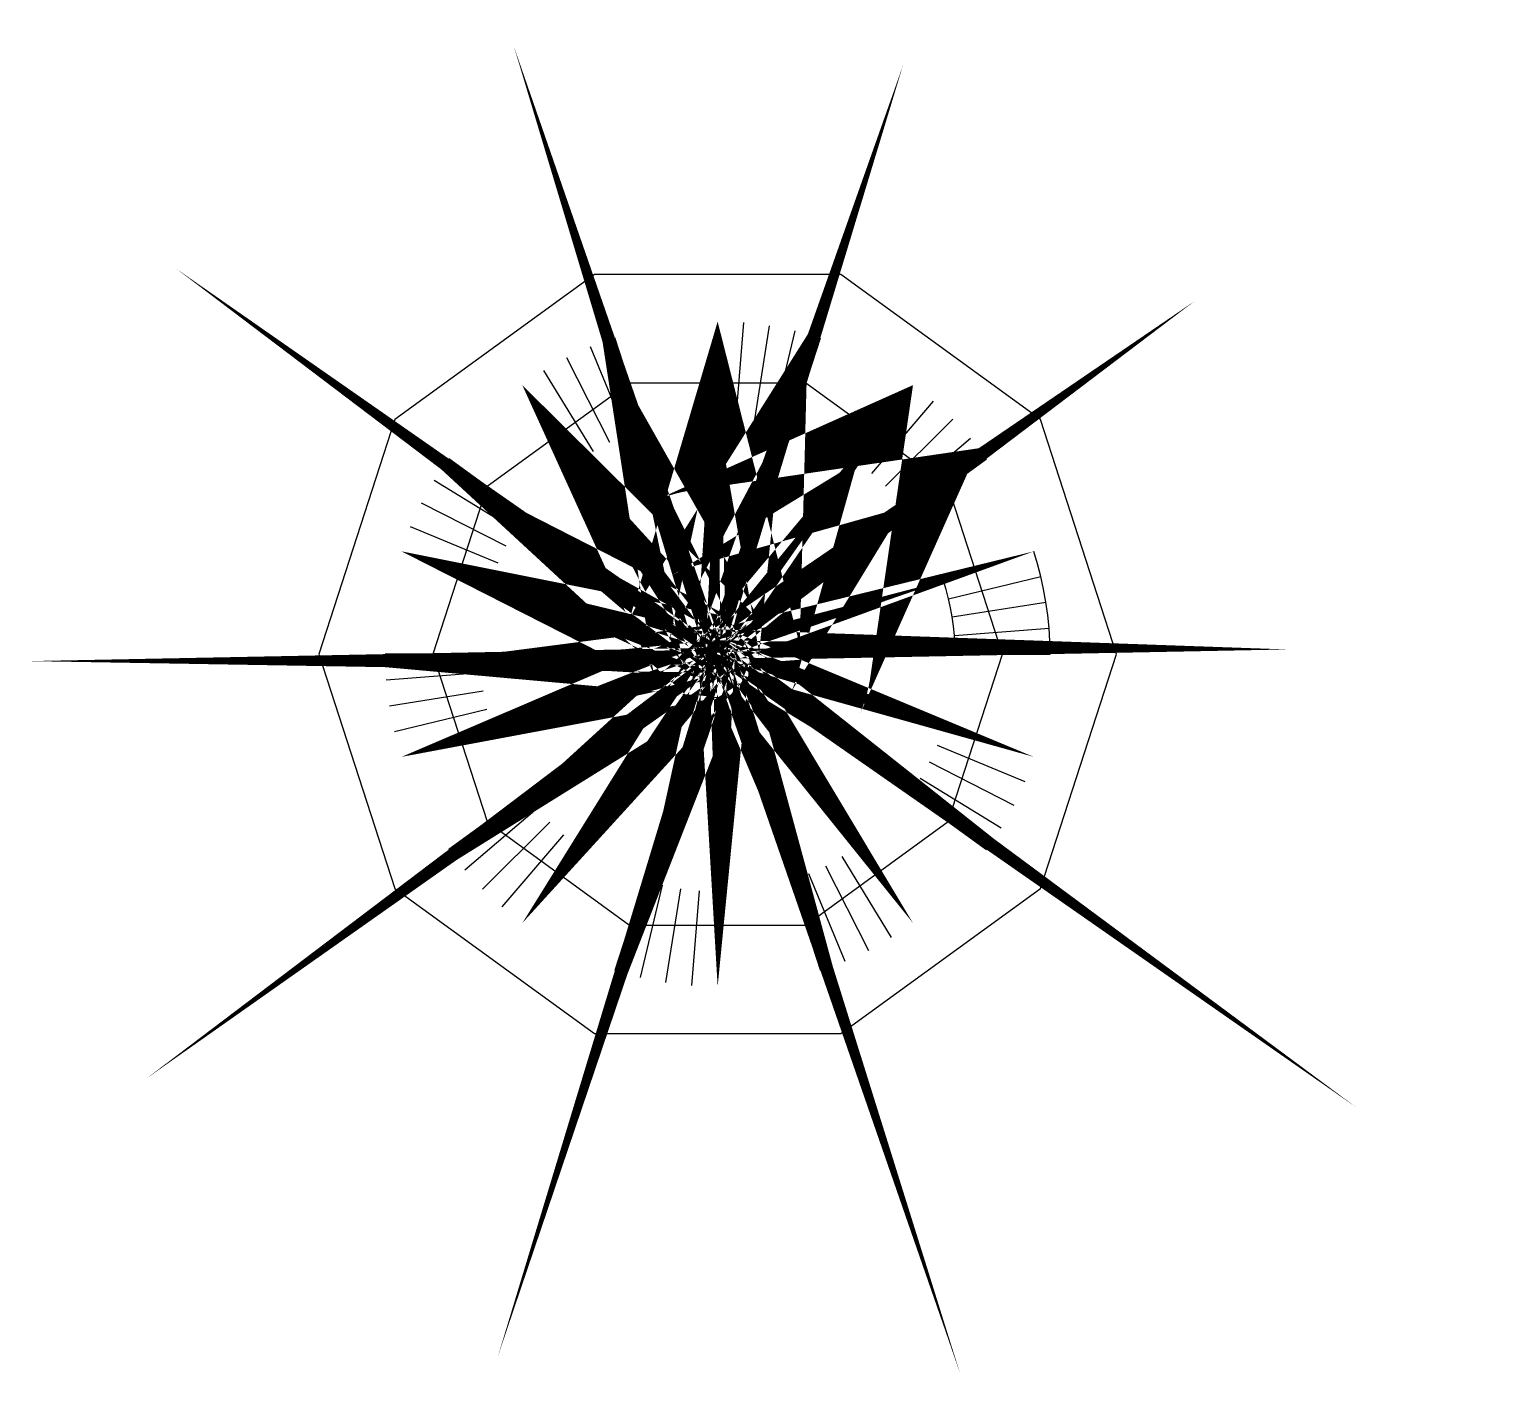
# Model space of a CAD drawing. Header units: metres. Extents: x -7.2 to 8.1, y -7.8 to 6.6.
import ezdxf

# ---------------------------------------------------------------- set-up
doc = ezdxf.new("R2010")
doc.units = ezdxf.units.M

msp = doc.modelspace()

# ---------------------------------------------------------------- linework, layer by layer
at = {"layer": 'COLUMN', "color": 6}
for p, q in [((-0.3, 0.3), (-0.27, 0.27, 1)), ((-0.27, 0.27, 1), (-0.24, 0.24, 2)), ((-0.24, 0.24, 2), (-0.21, 0.21, 3)), ((-0.21, 0.21, 3), (-0.18, 0.18, 4)), ((-0.18, 0.18, 4), (-0.15, 0.15, 5)), ((0.18, 0.18, 4), (0.15, 0.15, 5)), ((0.21, 0.21, 3), (0.18, 0.18, 4)), ((0.24, 0.24, 2), (0.21, 0.21, 3)), ((0.27, 0.27, 1), (0.24, 0.24, 2)), ((0.3, 0.3), (0.27, 0.27, 1)), ((-0.15, 0.15, 5), (-0.12, 0.12, 6)), ((-0.12, 0.12, 6), (-0.09000000000000001, 0.09000000000000001, 7)), ((-0.09000000000000001, 0.09000000000000001, 7), (-0.059999999999999984, 0.059999999999999984, 8)), ((-0.059999999999999984, 0.059999999999999984, 8), (-0.029999999999999992, 0.029999999999999992, 9)), ((0.059999999999999984, 0.059999999999999984, 8), (0.029999999999999992, 0.029999999999999992, 9)), ((0.09000000000000001, 0.09000000000000001, 7), (0.059999999999999984, 0.059999999999999984, 8)), ((0.12, 0.12, 6), (0.09000000000000001, 0.09000000000000001, 7)), ((0.15, 0.15, 5), (0.12, 0.12, 6)), ((-0.18, -0.18, 4), (-0.15, -0.15, 5)), ((-0.15, -0.15, 5), (-0.12, -0.12, 6)), ((-0.12, -0.12, 6), (-0.09000000000000001, -0.09000000000000001, 7)), ((-0.09000000000000001, -0.09000000000000001, 7), (-0.059999999999999984, -0.059999999999999984, 8)), ((-0.059999999999999984, -0.059999999999999984, 8), (-0.029999999999999992, -0.029999999999999992, 9)), ((0.059999999999999984, -0.059999999999999984, 8), (0.029999999999999992, -0.029999999999999992, 9)), ((0.09000000000000001, -0.09000000000000001, 7), (0.059999999999999984, -0.059999999999999984, 8)), ((0.12, -0.12, 6), (0.09000000000000001, -0.09000000000000001, 7)), ((0.15, -0.15, 5), (0.12, -0.12, 6)), ((0.18, -0.18, 4), (0.15, -0.15, 5)), ((-0.3, -0.3), (-0.27, -0.27, 1)), ((-0.27, -0.27, 1), (-0.24, -0.24, 2)), ((-0.24, -0.24, 2), (-0.21, -0.21, 3)), ((-0.21, -0.21, 3), (-0.18, -0.18, 4)), ((0.21, -0.21, 3), (0.18, -0.18, 4)), ((0.24, -0.24, 2), (0.21, -0.21, 3)), ((0.27, -0.27, 1), (0.24, -0.24, 2)), ((0.3, -0.3), (0.27, -0.27, 1))]:
    msp.add_line(p, q, dxfattribs=at)
at = {"layer": 'HANDRAIL', "color": 2}
for p, q in [((-1.297871376374779, 3.9944373684396455, 1.5), (-3.3978713763747788, 2.468698059628388, 2)), ((-1.297871376374778, 3.9944373684396455, 6.5), (-3.3978713763747783, 2.4686980596283883, 7)), ((1.2978713763747793, 3.994437368439645, 1), (-1.297871376374779, 3.9944373684396455, 1.5)), ((1.2978713763747804, 3.994437368439645, 6), (-1.297871376374778, 3.9944373684396455, 6.5)), ((3.3978713763747797, 2.4686980596283874, 0.5), (1.2978713763747793, 3.994437368439645, 1)), ((3.3978713763747774, 2.468698059628389, 5.5), (1.2978713763747804, 3.994437368439645, 6)), ((-3.3978713763747788, 2.468698059628388, 2), (-4.2, 5.143516556418884e-16, 2.5)), ((-3.3978713763747783, 2.4686980596283883, 7), (-4.2, 1.543054966925665e-15, 7.5)), ((4.2, 0), (3.3978713763747797, 2.4686980596283874, 0.5)), ((4.2, -1.0287033112837768e-15, 5), (3.3978713763747774, 2.468698059628389, 5.5)), ((-4.2, 5.143516556418884e-16, 2.5), (-3.3978713763747797, -2.468698059628387, 3)), ((-4.2, 1.543054966925665e-15, 7.5), (-3.3978713763747805, -2.468698059628386, 8)), ((3.3978713763747788, -2.4686980596283883, 4.5), (4.2, -1.0287033112837768e-15, 5)), ((-3.3978713763747797, -2.468698059628387, 3), (-1.2978713763747798, -3.994437368439645, 3.5)), ((-3.3978713763747805, -2.468698059628386, 8), (-1.297871376374781, -3.9944373684396446, 8.5)), ((1.2978713763747785, -3.9944373684396455, 4), (3.3978713763747788, -2.4686980596283883, 4.5)), ((1.2978713763747776, -3.994437368439646, 9), (3.397871376374778, -2.4686980596283887, 9.5)), ((-1.2978713763747798, -3.994437368439645, 3.5), (1.2978713763747785, -3.9944373684396455, 4)), ((-1.297871376374781, -3.9944373684396446, 8.5), (1.2978713763747776, -3.994437368439646, 9))]:
    msp.add_line(p, q, dxfattribs=at)
at = {"layer": 'SPINE', "color": 1}
for p, q in [((-0.927050983124842, 2.853169548885461, 1.5), (-2.427050983124842, 1.7633557568774196, 2)), ((-0.9270509831248414, 2.853169548885461, 6.5), (-2.4270509831248415, 1.76335575687742, 7)), ((0.9270509831248424, 2.8531695488854605, 1), (-0.927050983124842, 2.853169548885461, 1.5)), ((0.9270509831248432, 2.8531695488854605, 6), (-0.9270509831248414, 2.853169548885461, 6.5)), ((2.4270509831248424, 1.7633557568774194, 0.5), (0.9270509831248424, 2.8531695488854605, 1)), ((2.427050983124841, 1.7633557568774207, 5.5), (0.9270509831248432, 2.8531695488854605, 6)), ((-2.427050983124842, 1.7633557568774196, 2), (-3, 3.6739403974420594e-16, 2.5)), ((-2.4270509831248415, 1.76335575687742, 7), (-3, 1.102182119232618e-15, 7.5)), ((3, 0), (2.4270509831248424, 1.7633557568774194, 0.5)), ((3, -7.347880794884119e-16, 5), (2.427050983124841, 1.7633557568774207, 5.5)), ((-3, 3.6739403974420594e-16, 2.5), (-2.4270509831248424, -1.7633557568774192, 3)), ((-3, 1.102182119232618e-15, 7.5), (-2.4270509831248432, -1.7633557568774183, 8)), ((2.427050983124842, -1.76335575687742, 4.5), (3, -7.347880794884119e-16, 5)), ((-2.4270509831248424, -1.7633557568774192, 3), (-0.9270509831248427, -2.8531695488854605, 3.5)), ((-2.4270509831248432, -1.7633557568774183, 8), (-0.9270509831248435, -2.85316954888546, 8.5)), ((0.9270509831248417, -2.853169548885461, 4), (2.427050983124842, -1.76335575687742, 4.5)), ((0.927050983124841, -2.8531695488854614, 9), (2.4270509831248415, -1.7633557568774205, 9.5)), ((-0.9270509831248427, -2.8531695488854605, 3.5), (0.9270509831248417, -2.853169548885461, 4)), ((-0.9270509831248435, -2.85316954888546, 8.5), (0.927050983124841, -2.8531695488854614, 9))]:
    msp.add_line(p, q, dxfattribs=at)
at = {"layer": 'STRINGERS', "color": 5}
for p, q in [((0.1961477393196125, 2.4922933343328197, 1), (0.2746068350474575, 3.489210668065948, 1)), ((0.19614773931961424, 2.4922933343328197, 6), (0.2746068350474599, 3.489210668065948, 6)), ((0.3910861626005773, 2.4692208514878446, 1), (0.5475206276408082, 3.456909192082982, 1)), ((0.39108616260057794, 2.469220851487844, 6), (0.5475206276408091, 3.456909192082982, 6)), ((0.5836134096397637, 2.4309248009941915, 1), (0.8170587734956691, 3.403294721391868, 1)), ((0.5836134096397632, 2.4309248009941915, 6), (0.8170587734956685, 3.4032947213918683, 6)), ((-0.9567085809127243, 2.309698831278217, 1.5), (-1.339392013277814, 3.2335783637895035, 1.5)), ((-0.9567085809127247, 2.309698831278217, 6.5), (-1.3393920132778145, 3.2335783637895035, 6.5)), ((-0.7725424859373684, 2.377641290737884, 1.5), (-1.0815594803123156, 3.3286978070330377, 1.5)), ((-0.7725424859373677, 2.377641290737884, 6.5), (-1.081559480312315, 3.3286978070330377, 6.5)), ((0.7725424859373686, 2.3776412907378837, 1), (1.081559480312316, 3.3286978070330373, 1)), ((0.7725424859373693, 2.3776412907378837, 6), (1.081559480312317, 3.3286978070330373, 6)), ((-1.1349762493488669, 2.2275163104709197, 1.5), (-1.5889667490884136, 3.1185228346592875, 1.5)), ((-1.1349762493488682, 2.227516310470919, 6.5), (-1.5889667490884156, 3.1185228346592866, 6.5)), ((-1.306246411789872, 2.131600410885231, 1.5), (-1.8287449765058208, 2.984240575239323, 1.5)), ((-1.3062464117898707, 2.1316004108852313, 6.5), (-1.8287449765058188, 2.9842405752393244, 6.5)), ((1.6236201208254593, 1.9010149140000774, 0.5), (2.2730681691556427, 2.6614208796001084, 0.5)), ((1.6236201208254573, 1.901014914000079, 5.5), (2.27306816915564, 2.6614208796001106, 5.5)), ((1.7677669529663689, 1.7677669529663687, 0.5), (2.4748737341529163, 2.474873734152916, 0.5)), ((1.7677669529663678, 1.7677669529663698, 5.5), (2.474873734152915, 2.4748737341529177, 5.5)), ((1.9010149140000774, 1.6236201208254593, 0.5), (2.6614208796001084, 2.2730681691556427, 0.5)), ((1.901014914000077, 1.6236201208254595, 5.5), (2.661420879600108, 2.273068169155643, 5.5)), ((-2.022542485937368, 1.4694631307311832, 2), (-2.8315594803123156, 2.0572483830236563, 2)), ((-2.022542485937368, 1.4694631307311834, 7), (-2.831559480312315, 2.0572483830236568, 7)), ((2.0225424859373686, 1.469463130731183, 0.5), (2.831559480312316, 2.057248383023656, 0.5)), ((2.0225424859373673, 1.4694631307311838, 5.5), (2.8315594803123147, 2.0572483830236576, 5.5)), ((-2.1316004108852304, 1.3062464117898722, 2), (-2.9842405752393226, 1.8287449765058212, 2)), ((-2.131600410885231, 1.306246411789872, 7), (-2.984240575239323, 1.8287449765058208, 7)), ((-2.2275163104709197, 1.134976249348867, 2), (-3.118522834659287, 1.588966749088414, 2)), ((-2.22751631047092, 1.1349762493488658, 7), (-3.1185228346592884, 1.588966749088412, 7)), ((-2.309698831278217, 0.9567085809127247, 2), (-3.2335783637895035, 1.3393920132778145, 2)), ((-2.309698831278216, 0.9567085809127263, 7), (-3.2335783637895026, 1.3393920132778168, 7)), ((2.4309248009941915, 0.5836134096397635), (3.403294721391868, 0.8170587734956689)), ((2.430924800994192, 0.5836134096397618, 5), (3.4032947213918687, 0.8170587734956666, 5)), ((2.4692208514878446, 0.39108616260057716), (3.456909192082982, 0.547520627640808)), ((2.4692208514878446, 0.39108616260057655, 5), (3.456909192082982, 0.5475206276408071, 5)), ((2.4922933343328197, 0.19614773931961235), (3.489210668065948, 0.2746068350474573)), ((2.4922933343328197, 0.19614773931961285, 5), (3.489210668065948, 0.274606835047458, 5)), ((-2.5, 3.061616997868383e-16, 2.5), (-3.5, 4.286263797015736e-16, 2.5)), ((-2.5, 9.184850993605148e-16, 7.5), (-3.5, 1.2858791391047208e-15, 7.5)), ((2.5, 0), (3.5, 0)), ((2.5, -6.123233995736766e-16, 5), (3.5, -8.572527594031472e-16, 5)), ((-2.4922933343328197, -0.19614773931961205, 2.5), (-3.489210668065948, -0.27460683504745687, 2.5)), ((-2.4922933343328197, -0.19614773931961255, 7.5), (-3.489210668065948, -0.27460683504745753, 7.5)), ((-2.4692208514878446, -0.3910861626005768, 2.5), (-3.456909192082982, -0.5475206276408076, 2.5)), ((-2.469220851487844, -0.39108616260057844, 7.5), (-3.456909192082982, -0.5475206276408098, 7.5)), ((-2.4309248009941915, -0.5836134096397632, 2.5), (-3.4032947213918683, -0.8170587734956685, 2.5)), ((-2.430924800994192, -0.5836134096397615, 7.5), (-3.4032947213918687, -0.8170587734956661, 7.5)), ((2.309698831278216, -0.956708580912726, 4.5), (3.233578363789503, -1.3393920132778163, 4.5)), ((2.309698831278216, -0.9567085809127265, 9.5), (3.2335783637895026, -1.3393920132778172, 9.5)), ((2.2275163104709197, -1.1349762493488673, 4.5), (3.118522834659287, -1.5889667490884145, 4.5)), ((2.22751631047092, -1.134976249348866, 9.5), (3.118522834659288, -1.5889667490884125, 9.5)), ((2.131600410885231, -1.3062464117898718, 4.5), (2.984240575239323, -1.8287449765058204, 4.5)), ((2.1316004108852304, -1.3062464117898722, 9.5), (2.9842405752393226, -1.8287449765058212, 9.5)), ((-2.0225424859373686, -1.4694631307311825, 3), (-2.831559480312316, -2.0572483830236554, 3)), ((-2.022542485937369, -1.469463130731182, 8), (-2.831559480312317, -2.057248383023655, 8)), ((2.022542485937368, -1.4694631307311834, 4.5), (2.8315594803123156, -2.0572483830236568, 4.5)), ((2.0225424859373677, -1.4694631307311836, 9.5), (2.8315594803123147, -2.057248383023657, 9.5)), ((-1.9010149140000776, -1.6236201208254588, 3), (-2.661420879600109, -2.2730681691556422, 3)), ((-1.9010149140000774, -1.6236201208254593, 8), (-2.6614208796001084, -2.2730681691556427, 8)), ((-1.7677669529663693, -1.7677669529663687, 3), (-2.474873734152917, -2.474873734152916, 3)), ((-1.767766952966368, -1.7677669529663698, 8), (-2.4748737341529154, -2.4748737341529177, 8)), ((-1.6236201208254601, -1.9010149140000765, 3), (-2.2730681691556445, -2.661420879600107, 3)), ((-1.6236201208254608, -1.901014914000076, 8), (-2.2730681691556454, -2.661420879600106, 8)), ((1.3062464117898709, -2.1316004108852313, 4), (1.8287449765058192, -2.984240575239324, 4)), ((1.3062464117898704, -2.1316004108852318, 9), (1.8287449765058184, -2.9842405752393244, 9)), ((1.1349762493488667, -2.2275163104709197, 4), (1.5889667490884132, -3.1185228346592875, 4)), ((1.134976249348868, -2.2275163104709192, 9), (1.5889667490884152, -3.118522834659287, 9)), ((-0.7725424859373689, -2.3776412907378837, 3.5), (-1.0815594803123165, -3.3286978070330373, 3.5)), ((-0.7725424859373696, -2.3776412907378837, 8.5), (-1.0815594803123174, -3.328697807033037, 8.5)), ((-0.5836134096397628, -2.4309248009941915, 3.5), (-0.817058773495668, -3.4032947213918683, 3.5)), ((-0.5836134096397635, -2.4309248009941915, 8.5), (-0.8170587734956689, -3.403294721391868, 8.5)), ((0.7725424859373681, -2.377641290737884, 4), (1.0815594803123152, -3.3286978070330377, 4)), ((0.7725424859373675, -2.3776412907378845, 9), (1.0815594803123145, -3.328697807033038, 9)), ((0.956708580912725, -2.3096988312782165, 4), (1.339392013277815, -3.233578363789503, 4)), ((0.9567085809127245, -2.309698831278217, 9), (1.3393920132778143, -3.2335783637895035, 9)), ((-0.3910861626005776, -2.469220851487844, 3.5), (-0.5475206276408087, -3.456909192082982, 3.5)), ((-0.391086162600576, -2.4692208514878446, 8.5), (-0.5475206276408064, -3.456909192082982, 8.5)), ((-0.19614773931961393, -2.4922933343328197, 3.5), (-0.2746068350474595, -3.489210668065948, 3.5)), ((-0.19614773931961454, -2.4922933343328197, 8.5), (-0.27460683504746036, -3.4892106680659474, 8.5))]:
    msp.add_line(p, q, dxfattribs=at)
at = {"layer": 'TREADS', "color": 3}
for points in [[(-1.081559480312315, 3.3286978070330377, 6.5, 0, 0), (-1.2114096997712251, 3.2836696757286945, 6.5, 0, 0), (-1.3393920132778145, 3.2335783637895035, 6.5, 0, 0), (-1.4653090813809995, 3.178501108387784, 6.5, 0, 0), (-1.5889667490884156, 3.1185228346592866, 6.5, 0, 0), (-1.7101743452393392, 3.053736024754792, 6.5, 0, 0), (-1.8287449765058188, 2.9842405752393244, 6.5, 0, 0), (-1.944495815568606, 2.9101436430589094, 6.5, 0, 0), (-2.057248383023655, 2.831559480312317, 6.5, 0, 0)], [(1.081559480312317, 3.3286978070330373, 6, 0, 0), (0.9500415745277602, 3.3685933275877655, 6, 0, 0), (0.8170587734956685, 3.4032947213918683, 6, 0, 0), (0.6828161270564507, 3.432748481411306, 6, 0, 0), (0.5475206276408091, 3.456909192082982, 6, 0, 0), (0.41138089110243203, 3.475739599342242, 6, 0, 0), (0.2746068350474599, 3.489210668065948, 6, 0, 0), (0.137409355156742, 3.49730162684253, 6, 0, 0), (1.0715659492539341e-15, 3.5, 6, 0, 0)], [(-2.831559480312315, 2.0572483830236568, 7, 0, 0), (-2.910143643058908, 1.944495815568608, 7, 0, 0), (-2.984240575239323, 1.8287449765058208, 7, 0, 0), (-3.0537360247547904, 1.7101743452393414, 7, 0, 0), (-3.1185228346592884, 1.588966749088412, 7, 0, 0), (-3.178501108387783, 1.4653090813810015, 7, 0, 0), (-3.2335783637895026, 1.3393920132778168, 7, 0, 0), (-3.2836696757286936, 1.2114096997712274, 7, 0, 0), (-3.328697807033037, 1.0815594803123172, 7, 0, 0)], [(-0.7725424859373677, 2.377641290737884, 6.5, 0, 0), (-0.8652926426937323, 2.3454783398062102, 6.5, 0, 0), (-0.9567085809127247, 2.309698831278217, 6.5, 0, 0), (-1.0466493438435711, 2.270357934562703, 6.5, 0, 0), (-1.1349762493488682, 2.227516310470919, 6.5, 0, 0), (-1.2215531037423852, 2.181240017681994, 6.5, 0, 0), (-1.3062464117898707, 2.1316004108852313, 6.5, 0, 0), (-1.3889255825490043, 2.078674030756364, 6.5, 0, 0), (-1.4694631307311823, 2.022542485937369, 6.5, 0, 0)], [(2.8315594803123147, 2.0572483830236576, 5.5, 0, 0), (2.748609258082605, 2.166828822584421, 5.5, 0, 0), (2.661420879600108, 2.273068169155643, 5.5, 0, 0), (2.5701287830248982, 2.375802609365297, 5.5, 0, 0), (2.474873734152915, 2.4748737341529177, 5.5, 0, 0), (2.375802609365294, 2.5701287830249013, 5.5, 0, 0), (2.27306816915564, 2.6614208796001106, 5.5, 0, 0), (2.1668288225844177, 2.7486092580826083, 5.5, 0, 0), (2.057248383023654, 2.8315594803123174, 5.5, 0, 0)], [(0.7725424859373693, 2.3776412907378837, 6, 0, 0), (0.6786011246626857, 2.4061380911341184, 6, 0, 0), (0.5836134096397632, 2.4309248009941915, 6, 0, 0), (0.4877258050403219, 2.4519632010080756, 6, 0, 0), (0.39108616260057794, 2.469220851487844, 6, 0, 0), (0.29384349364459433, 2.4826711423873156, 6, 0, 0), (0.19614773931961424, 2.4922933343328197, 6, 0, 0), (0.09814953939767285, 2.498072590601807, 6, 0, 0), (7.654042494670958e-16, 2.5, 6, 0, 0)], [(-2.022542485937368, 1.4694631307311834, 7, 0, 0), (-2.0786740307563627, 1.3889255825490057, 7, 0, 0), (-2.131600410885231, 1.306246411789872, 7, 0, 0), (-2.181240017681993, 1.2215531037423868, 7, 0, 0), (-2.22751631047092, 1.1349762493488658, 7, 0, 0), (-2.2703579345627025, 1.0466493438435727, 7, 0, 0), (-2.309698831278216, 0.9567085809127263, 7, 0, 0), (-2.34547833980621, 0.8652926426937337, 7, 0, 0), (-2.3776412907378837, 0.7725424859373695, 7, 0, 0)], [(2.0225424859373673, 1.4694631307311838, 5.5, 0, 0), (1.963292327201861, 1.5477348732745866, 5.5, 0, 0), (1.901014914000077, 1.6236201208254595, 5.5, 0, 0), (1.8358062735892131, 1.697001863832355, 5.5, 0, 0), (1.7677669529663678, 1.7677669529663698, 5.5, 0, 0), (1.6970018638323527, 1.8358062735892153, 5.5, 0, 0), (1.6236201208254573, 1.901014914000079, 5.5, 0, 0), (1.5477348732745841, 1.963292327201863, 5.5, 0, 0), (1.4694631307311814, 2.0225424859373695, 5.5, 0, 0)], [(-1.0815594803123156, 3.3286978070330377, 1.5, 0, 0), (-1.2114096997712251, 3.2836696757286945, 1.5, 0, 0), (-1.339392013277814, 3.2335783637895035, 1.5, 0, 0), (-1.4653090813809972, 3.178501108387785, 1.5, 0, 0), (-1.5889667490884136, 3.1185228346592875, 1.5, 0, 0), (-1.7101743452393428, 3.0537360247547896, 1.5, 0, 0), (-1.8287449765058208, 2.984240575239323, 1.5, 0, 0), (-1.9444958155686067, 2.910143643058909, 1.5, 0, 0), (-2.0572483830236554, 2.831559480312316, 1.5, 0, 0)], [(1.081559480312316, 3.3286978070330373, 1, 0, 0), (0.9500415745277602, 3.3685933275877655, 1, 0, 0), (0.8170587734956691, 3.403294721391868, 1, 0, 0), (0.6828161270564491, 3.4327484814113065, 1, 0, 0), (0.5475206276408082, 3.456909192082982, 1, 0, 0), (0.4113808911024319, 3.475739599342242, 1, 0, 0), (0.2746068350474575, 3.489210668065948, 1, 0, 0), (0.13740935515674033, 3.49730162684253, 1, 0, 0), (2.143131898507868e-16, 3.5, 1, 0, 0)], [(2.0225424859373677, -1.4694631307311836, 9.5, 0, 0), (2.0786740307563627, -1.3889255825490059, 9.5, 0, 0), (2.1316004108852304, -1.3062464117898722, 9.5, 0, 0), (2.181240017681993, -1.221553103742387, 9.5, 0, 0), (2.22751631047092, -1.134976249348866, 9.5, 0, 0), (2.270357934562702, -1.0466493438435729, 9.5, 0, 0), (2.309698831278216, -0.9567085809127265, 9.5, 0, 0), (2.34547833980621, -0.8652926426937341, 9.5, 0, 0), (2.3776412907378837, -0.7725424859373697, 9.5, 0, 0)], [(-3.5, 1.2858791391047208e-15, 7.5, 0, 0), (-3.49730162684253, -0.13740935515673963, 7.5, 0, 0), (-3.489210668065948, -0.27460683504745753, 7.5, 0, 0), (-3.475739599342242, -0.41138089110243276, 7.5, 0, 0), (-3.456909192082982, -0.5475206276408098, 7.5, 0, 0), (-3.4327484814113074, -0.6828161270564453, 7.5, 0, 0), (-3.4032947213918687, -0.8170587734956661, 7.5, 0, 0), (-3.3685933275877664, -0.9500415745277577, 7.5, 0, 0), (-3.3286978070330377, -1.0815594803123147, 7.5, 0, 0)], [(-2.5, 9.184850993605148e-16, 7.5, 0, 0), (-2.498072590601807, -0.09814953939767115, 7.5, 0, 0), (-2.4922933343328197, -0.19614773931961255, 7.5, 0, 0), (-2.4826711423873156, -0.29384349364459483, 7.5, 0, 0), (-2.469220851487844, -0.39108616260057844, 7.5, 0, 0), (-2.4519632010080765, -0.48772580504031815, 7.5, 0, 0), (-2.430924800994192, -0.5836134096397615, 7.5, 0, 0), (-2.406138091134119, -0.6786011246626842, 7.5, 0, 0), (-2.377641290737884, -0.7725424859373676, 7.5, 0, 0)], [(2.8315594803123147, -2.057248383023657, 9.5, 0, 0), (2.910143643058908, -1.9444958155686085, 9.5, 0, 0), (2.9842405752393226, -1.8287449765058212, 9.5, 0, 0), (3.05373602475479, -1.7101743452393419, 9.5, 0, 0), (3.118522834659288, -1.5889667490884125, 9.5, 0, 0), (3.178501108387783, -1.465309081381002, 9.5, 0, 0), (3.2335783637895026, -1.3393920132778172, 9.5, 0, 0), (3.2836696757286936, -1.2114096997712278, 9.5, 0, 0), (3.328697807033037, -1.0815594803123176, 9.5, 0, 0)], [(3.5, -8.572527594031472e-16, 5, 0, 0), (3.49730162684253, 0.13740935515674005, 5, 0, 0), (3.489210668065948, 0.274606835047458, 5, 0, 0), (3.4757395993422424, 0.4113808911024301, 5, 0, 0), (3.456909192082982, 0.5475206276408071, 5, 0, 0), (3.4327484814113065, 0.6828161270564489, 5, 0, 0), (3.4032947213918687, 0.8170587734956666, 5, 0, 0), (3.368593327587766, 0.9500415745277584, 5, 0, 0), (3.3286978070330377, 1.0815594803123152, 5, 0, 0)], [(2.5, -6.123233995736766e-16, 5, 0, 0), (2.498072590601807, 0.09814953939767146, 5, 0, 0), (2.4922933343328197, 0.19614773931961285, 5, 0, 0), (2.482671142387316, 0.29384349364459295, 5, 0, 0), (2.4692208514878446, 0.39108616260057655, 5, 0, 0), (2.451963201008076, 0.4877258050403206, 5, 0, 0), (2.430924800994192, 0.5836134096397618, 5, 0, 0), (2.4061380911341184, 0.6786011246626845, 5, 0, 0), (2.377641290737884, 0.772542485937368, 5, 0, 0)], [(-0.7725424859373684, 2.377641290737884, 1.5, 0, 0), (-0.8652926426937323, 2.3454783398062102, 1.5, 0, 0), (-0.9567085809127243, 2.309698831278217, 1.5, 0, 0), (-1.0466493438435696, 2.270357934562704, 1.5, 0, 0), (-1.1349762493488669, 2.2275163104709197, 1.5, 0, 0), (-1.2215531037423877, 2.1812400176819926, 1.5, 0, 0), (-1.306246411789872, 2.131600410885231, 1.5, 0, 0), (-1.388925582549005, 2.078674030756363, 1.5, 0, 0), (-1.4694631307311825, 2.0225424859373686, 1.5, 0, 0)], [(2.831559480312316, 2.057248383023656, 0.5, 0, 0), (2.7486092580826074, 2.166828822584419, 0.5, 0, 0), (2.6614208796001084, 2.2730681691556427, 0.5, 0, 0), (2.5701287830248996, 2.375802609365296, 0.5, 0, 0), (2.4748737341529163, 2.474873734152916, 0.5, 0, 0), (2.375802609365296, 2.570128783024899, 0.5, 0, 0), (2.2730681691556427, 2.6614208796001084, 0.5, 0, 0), (2.166828822584419, 2.7486092580826074, 0.5, 0, 0), (2.057248383023656, 2.831559480312316, 0.5, 0, 0)], [(-2.8315594803123156, 2.0572483830236563, 2, 0, 0), (-2.910143643058909, 1.9444958155686076, 2, 0, 0), (-2.9842405752393226, 1.8287449765058212, 2, 0, 0), (-3.053736024754789, 1.7101743452393434, 2, 0, 0), (-3.118522834659287, 1.588966749088414, 2, 0, 0), (-3.1785011083877848, 1.465309081380998, 2, 0, 0), (-3.2335783637895035, 1.3393920132778145, 2, 0, 0), (-3.283669675728694, 1.2114096997712265, 2, 0, 0), (-3.3286978070330373, 1.0815594803123163, 2, 0, 0)], [(0.7725424859373686, 2.3776412907378837, 1, 0, 0), (0.6786011246626857, 2.4061380911341184, 1, 0, 0), (0.5836134096397637, 2.4309248009941915, 1, 0, 0), (0.4877258050403208, 2.451963201008076, 1, 0, 0), (0.3910861626005773, 2.4692208514878446, 1, 0, 0), (0.2938434936445943, 2.4826711423873156, 1, 0, 0), (0.1961477393196125, 2.4922933343328197, 1, 0, 0), (0.09814953939767167, 2.498072590601807, 1, 0, 0), (1.5308084989341916e-16, 2.5, 1, 0, 0)], [(-2.022542485937369, -1.469463130731182, 8, 0, 0), (-1.9632923272018625, -1.5477348732745846, 8, 0, 0), (-1.9010149140000774, -1.6236201208254593, 8, 0, 0), (-1.8358062735892133, -1.6970018638323547, 8, 0, 0), (-1.767766952966368, -1.7677669529663698, 8, 0, 0), (-1.6970018638323565, -1.835806273589212, 8, 0, 0), (-1.6236201208254608, -1.901014914000076, 8, 0, 0), (-1.5477348732745864, -1.9632923272018612, 8, 0, 0), (-1.4694631307311836, -2.022542485937368, 8, 0, 0)], [(0.7725424859373675, -2.3776412907378845, 9, 0, 0), (0.865292642693732, -2.3454783398062102, 9, 0, 0), (0.9567085809127245, -2.309698831278217, 9, 0, 0), (1.0466493438435707, -2.270357934562703, 9, 0, 0), (1.134976249348868, -2.2275163104709192, 9, 0, 0), (1.221553103742385, -2.181240017681994, 9, 0, 0), (1.3062464117898704, -2.1316004108852318, 9, 0, 0), (1.3889255825490041, -2.078674030756364, 9, 0, 0), (1.469463130731182, -2.022542485937369, 9, 0, 0)], [(-2.022542485937368, 1.4694631307311832, 2, 0, 0), (-2.078674030756363, 1.3889255825490054, 2, 0, 0), (-2.1316004108852304, 1.3062464117898722, 2, 0, 0), (-2.1812400176819926, 1.2215531037423881, 2, 0, 0), (-2.2275163104709197, 1.134976249348867, 2, 0, 0), (-2.2703579345627034, 1.04664934384357, 2, 0, 0), (-2.309698831278217, 0.9567085809127247, 2, 0, 0), (-2.3454783398062102, 0.8652926426937333, 2, 0, 0), (-2.3776412907378837, 0.7725424859373687, 2, 0, 0)], [(2.0225424859373686, 1.469463130731183, 0.5, 0, 0), (1.9632923272018623, 1.5477348732745848, 0.5, 0, 0), (1.9010149140000774, 1.6236201208254593, 0.5, 0, 0), (1.8358062735892138, 1.6970018638323545, 0.5, 0, 0), (1.7677669529663689, 1.7677669529663687, 0.5, 0, 0), (1.6970018638323545, 1.8358062735892136, 0.5, 0, 0), (1.6236201208254593, 1.9010149140000774, 0.5, 0, 0), (1.5477348732745848, 1.9632923272018623, 0.5, 0, 0), (1.469463130731183, 2.0225424859373686, 0.5, 0, 0)], [(-2.831559480312317, -2.057248383023655, 8, 0, 0), (-2.748609258082608, -2.1668288225844186, 8, 0, 0), (-2.6614208796001084, -2.2730681691556427, 8, 0, 0), (-2.5701287830248987, -2.3758026093652966, 8, 0, 0), (-2.4748737341529154, -2.4748737341529177, 8, 0, 0), (-2.375802609365299, -2.570128783024897, 8, 0, 0), (-2.2730681691556454, -2.661420879600106, 8, 0, 0), (-2.1668288225844208, -2.7486092580826056, 8, 0, 0), (-2.057248383023657, -2.831559480312315, 8, 0, 0)], [(-0.7725424859373696, -2.3776412907378837, 8.5, 0, 0), (-0.6786011246626861, -2.4061380911341184, 8.5, 0, 0), (-0.5836134096397635, -2.4309248009941915, 8.5, 0, 0), (-0.48772580504032004, -2.4519632010080765, 8.5, 0, 0), (-0.391086162600576, -2.4692208514878446, 8.5, 0, 0), (-0.29384349364459683, -2.4826711423873156, 8.5, 0, 0), (-0.19614773931961454, -2.4922933343328197, 8.5, 0, 0), (-0.09814953939767314, -2.498072590601807, 8.5, 0, 0), (-1.0715659492539341e-15, -2.5, 8.5, 0, 0)], [(1.0815594803123145, -3.328697807033038, 9, 0, 0), (1.2114096997712247, -3.2836696757286945, 9, 0, 0), (1.3393920132778143, -3.2335783637895035, 9, 0, 0), (1.465309081380999, -3.1785011083877843, 9, 0, 0), (1.5889667490884152, -3.118522834659287, 9, 0, 0), (1.7101743452393388, -3.053736024754792, 9, 0, 0), (1.8287449765058184, -2.9842405752393244, 9, 0, 0), (1.9444958155686056, -2.9101436430589094, 9, 0, 0), (2.057248383023655, -2.831559480312317, 9, 0, 0)], [(2.022542485937368, -1.4694631307311834, 4.5, 0, 0), (2.078674030756363, -1.3889255825490054, 4.5, 0, 0), (2.131600410885231, -1.3062464117898718, 4.5, 0, 0), (2.181240017681992, -1.2215531037423883, 4.5, 0, 0), (2.2275163104709197, -1.1349762493488673, 4.5, 0, 0), (2.270357934562703, -1.0466493438435702, 4.5, 0, 0), (2.309698831278216, -0.956708580912726, 4.5, 0, 0), (2.34547833980621, -0.8652926426937335, 4.5, 0, 0), (2.3776412907378837, -0.7725424859373692, 4.5, 0, 0)], [(-3.5, 4.286263797015736e-16, 2.5, 0, 0), (-3.49730162684253, -0.13740935515674046, 2.5, 0, 0), (-3.489210668065948, -0.27460683504745687, 2.5, 0, 0), (-3.475739599342242, -0.41138089110243053, 2.5, 0, 0), (-3.456909192082982, -0.5475206276408076, 2.5, 0, 0), (-3.4327484814113065, -0.6828161270564492, 2.5, 0, 0), (-3.4032947213918683, -0.8170587734956685, 2.5, 0, 0), (-3.368593327587766, -0.9500415745277587, 2.5, 0, 0), (-3.3286978070330377, -1.0815594803123154, 2.5, 0, 0)], [(-2.5, 3.061616997868383e-16, 2.5, 0, 0), (-2.498072590601807, -0.09814953939767176, 2.5, 0, 0), (-2.4922933343328197, -0.19614773931961205, 2.5, 0, 0), (-2.4826711423873156, -0.2938434936445932, 2.5, 0, 0), (-2.4692208514878446, -0.3910861626005768, 2.5, 0, 0), (-2.451963201008076, -0.4877258050403209, 2.5, 0, 0), (-2.4309248009941915, -0.5836134096397632, 2.5, 0, 0), (-2.4061380911341184, -0.6786011246626849, 2.5, 0, 0), (-2.377641290737884, -0.7725424859373682, 2.5, 0, 0)], [(2.8315594803123156, -2.0572483830236568, 4.5, 0, 0), (2.9101436430589085, -1.9444958155686076, 4.5, 0, 0), (2.984240575239323, -1.8287449765058204, 4.5, 0, 0), (3.053736024754789, -1.7101743452393436, 4.5, 0, 0), (3.118522834659287, -1.5889667490884145, 4.5, 0, 0), (3.1785011083877843, -1.4653090813809984, 4.5, 0, 0), (3.233578363789503, -1.3393920132778163, 4.5, 0, 0), (3.2836696757286936, -1.211409699771227, 4.5, 0, 0), (3.3286978070330373, -1.081559480312317, 4.5, 0, 0)], [(-1.0815594803123174, -3.328697807033037, 8.5, 0, 0), (-0.9500415745277605, -3.3685933275877655, 8.5, 0, 0), (-0.8170587734956689, -3.403294721391868, 8.5, 0, 0), (-0.6828161270564481, -3.432748481411307, 8.5, 0, 0), (-0.5475206276408064, -3.456909192082982, 8.5, 0, 0), (-0.41138089110243553, -3.4757395993422415, 8.5, 0, 0), (-0.27460683504746036, -3.4892106680659474, 8.5, 0, 0), (-0.1374093551567424, -3.49730162684253, 8.5, 0, 0), (-1.5001923289555075e-15, -3.5, 8.5, 0, 0)], [(-2.831559480312316, -2.0572483830236554, 3, 0, 0), (-2.748609258082607, -2.1668288225844194, 3, 0, 0), (-2.661420879600109, -2.2730681691556422, 3, 0, 0), (-2.5701287830249004, -2.3758026093652953, 3, 0, 0), (-2.474873734152917, -2.474873734152916, 3, 0, 0), (-2.3758026093652957, -2.5701287830248996, 3, 0, 0), (-2.2730681691556445, -2.661420879600107, 3, 0, 0), (-2.16682882258442, -2.7486092580826065, 3, 0, 0), (-2.0572483830236563, -2.8315594803123156, 3, 0, 0)], [(1.0815594803123152, -3.3286978070330377, 4, 0, 0), (1.2114096997712256, -3.2836696757286945, 4, 0, 0), (1.339392013277815, -3.233578363789503, 4, 0, 0), (1.465309081380997, -3.178501108387785, 4, 0, 0), (1.5889667490884132, -3.1185228346592875, 4, 0, 0), (1.7101743452393423, -3.0537360247547896, 4, 0, 0), (1.8287449765058192, -2.984240575239324, 4, 0, 0), (1.9444958155686065, -2.910143643058909, 4, 0, 0), (2.057248383023655, -2.8315594803123165, 4, 0, 0)], [(-2.0225424859373686, -1.4694631307311825, 3, 0, 0), (-1.963292327201862, -1.5477348732745853, 3, 0, 0), (-1.9010149140000776, -1.6236201208254588, 3, 0, 0), (-1.8358062735892144, -1.6970018638323536, 3, 0, 0), (-1.7677669529663693, -1.7677669529663687, 3, 0, 0), (-1.6970018638323543, -1.8358062735892138, 3, 0, 0), (-1.6236201208254601, -1.9010149140000765, 3, 0, 0), (-1.5477348732745857, -1.9632923272018619, 3, 0, 0), (-1.4694631307311832, -2.022542485937368, 3, 0, 0)], [(-1.0815594803123165, -3.3286978070330373, 3.5, 0, 0), (-0.9500415745277597, -3.3685933275877655, 3.5, 0, 0), (-0.817058773495668, -3.4032947213918683, 3.5, 0, 0), (-0.6828161270564503, -3.432748481411306, 3.5, 0, 0), (-0.5475206276408087, -3.456909192082982, 3.5, 0, 0), (-0.4113808911024316, -3.475739599342242, 3.5, 0, 0), (-0.2746068350474595, -3.489210668065948, 3.5, 0, 0), (-0.13740935515674155, -3.49730162684253, 3.5, 0, 0), (-6.429395695523604e-16, -3.5, 3.5, 0, 0)], [(-0.7725424859373689, -2.3776412907378837, 3.5, 0, 0), (-0.6786011246626855, -2.4061380911341184, 3.5, 0, 0), (-0.5836134096397628, -2.4309248009941915, 3.5, 0, 0), (-0.48772580504032165, -2.4519632010080756, 3.5, 0, 0), (-0.3910861626005776, -2.469220851487844, 3.5, 0, 0), (-0.293843493644594, -2.4826711423873156, 3.5, 0, 0), (-0.19614773931961393, -2.4922933343328197, 3.5, 0, 0), (-0.09814953939767253, -2.498072590601807, 3.5, 0, 0), (-4.592425496802574e-16, -2.5, 3.5, 0, 0)], [(0.7725424859373681, -2.377641290737884, 4, 0, 0), (0.8652926426937325, -2.3454783398062102, 4, 0, 0), (0.956708580912725, -2.3096988312782165, 4, 0, 0), (1.0466493438435691, -2.270357934562704, 4, 0, 0), (1.1349762493488667, -2.2275163104709197, 4, 0, 0), (1.2215531037423875, -2.1812400176819926, 4, 0, 0), (1.3062464117898709, -2.1316004108852313, 4, 0, 0), (1.3889255825490046, -2.0786740307563636, 4, 0, 0), (1.4694631307311823, -2.022542485937369, 4, 0, 0)]]:
    msp.add_lwpolyline(points, format="xyseb", dxfattribs=at)
for points in [[(3.5, 0), (3.49730162684253, 0.13740935515674013), (3.489210668065948, 0.2746068350474573), (3.475739599342242, 0.41138089110243176), (3.456909192082982, 0.547520627640808), (3.4327484814113065, 0.6828161270564489), (3.403294721391868, 0.8170587734956689), (3.3685933275877655, 0.95004157452776), (3.3286978070330373, 1.0815594803123159)], [(2.5, 0), (2.498072590601807, 0.09814953939767153), (2.4922933343328197, 0.19614773931961235), (2.4826711423873156, 0.2938434936445941), (2.4692208514878446, 0.39108616260057716), (2.451963201008076, 0.4877258050403206), (2.4309248009941915, 0.5836134096397635), (2.4061380911341184, 0.6786011246626856), (2.3776412907378837, 0.7725424859373685)]]:
    msp.add_lwpolyline(points, dxfattribs=at)

doc.saveas('drawing.dxf')
